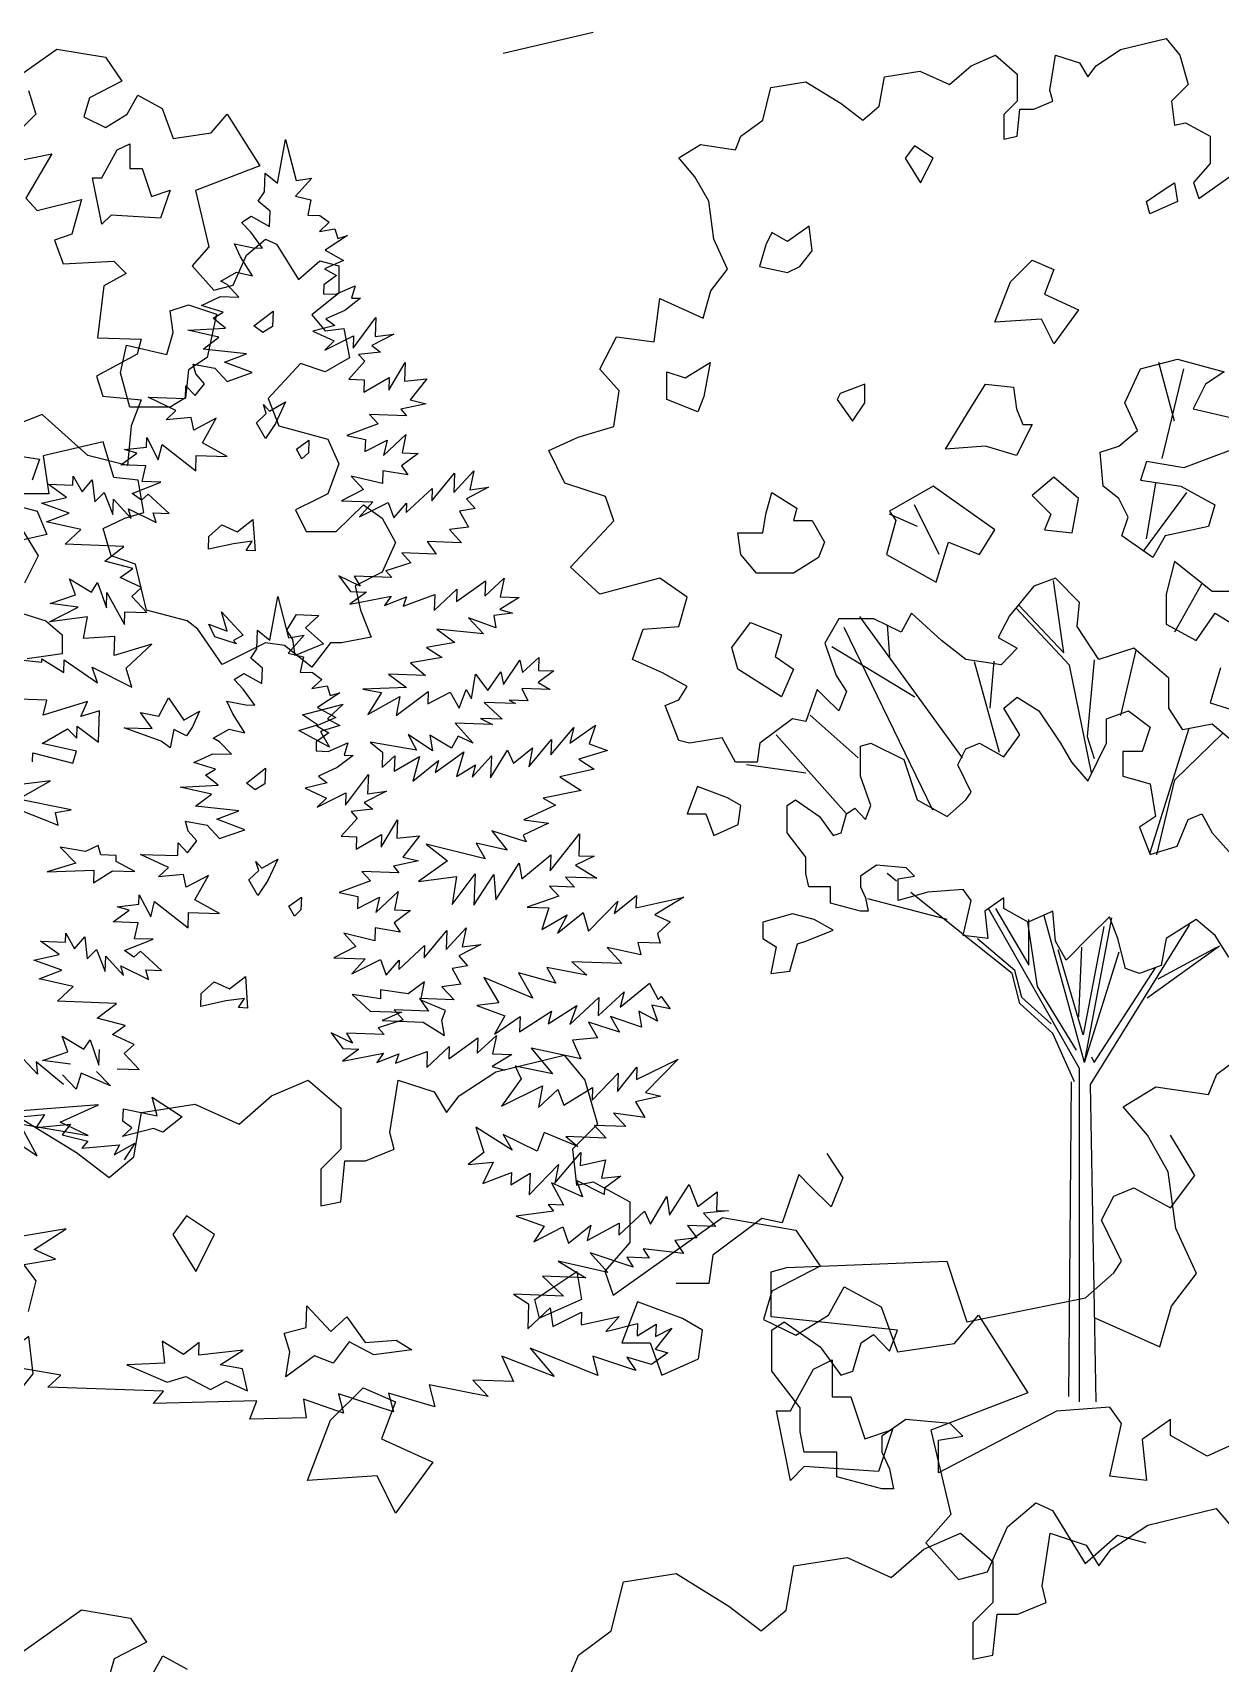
# Model space of a CAD drawing. Header units: inches. Extents: x 11.9 to 85.3, y 21.1 to 37.4.
# Drawn here: x 41.967 to 42.421, y 23.279 to 23.903 of the extents above; entities that cross this region are included whole.
import ezdxf

# ---------------------------------------------------------------- set-up
doc = ezdxf.new("R2010")
doc.units = ezdxf.units.IN
doc.header["$MEASUREMENT"] = 0
doc.layers.add('CAY', color=94, linetype='Continuous')
doc.layers.add('CAY-3', color=61, linetype='Continuous')

# ---------------------------------------------------------------- blocks, each defined once
blk = doc.blocks.new('A$C76451831')
at = {"layer": 'CAY'}
for p, q in [((2471.8, 2031.9), (2478.5, 2069.3)), ((2478.5, 2069.3), (2487.7, 2034.1)), ((2460.6, 2024.6), (2461.2, 2040.4)), ((2461.2, 2040.4), (2471.8, 2031.9)), ((2500.9, 2036.3), (2487.3, 2020.9)), ((2487.7, 2034.1), (2500.9, 2036.3)), ((2455.4, 2016.6), (2460.6, 2024.6)), ((2465.5, 2008.1), (2455.4, 2016.6)), ((2487.3, 2020.9), (2500.3, 2017.8)), ((2500.3, 2017.8), (2497.6, 2004.7)), ((2441.2, 1998.5), (2449.5, 2003.7)), ((2449.5, 2003.7), (2465, 1995)), ((2465, 1995), (2465.5, 2008.1)), ((2497.6, 2004.7), (2508, 2004.3)), ((2508, 2004.3), (2515.9, 1998.6)), ((2449, 1990.1), (2441.2, 1998.5)), ((2459, 1976.6), (2449, 1990.1)), ((2515.9, 1998.6), (2507.5, 1990.8)), ((2507.5, 1990.8), (2520.7, 1993)), ((2520.7, 1993), (2523.1, 1984.8)), ((2435.1, 1980.1), (2451.3, 1976.8)), ((2440.1, 1969.1), (2435.1, 1980.1)), ((2451.3, 1976.8), (2459, 1976.6)), ((2531.4, 1987.2), (2512.4, 1974.7)), ((2512.4, 1974.7), (2527.9, 1966)), ((2523.1, 1984.8), (2531.4, 1987.2)), ((2450.4, 1952.9), (2440.1, 1969.1)), ((2527.9, 1966), (2511.8, 1958.9)), ((2423.5, 1948.4), (2437, 1956)), ((2428.9, 1945.4), (2423.5, 1948.4)), ((2437, 1956), (2450.4, 1952.9)), ((2522, 1953.1), (2511.3, 1945.3)), ((2511.8, 1958.9), (2522, 1953.1)), ((2407, 1927.6), (2423.1, 1935.2)), ((2423.1, 1935.2), (2438.9, 1934.7)), ((2438.9, 1934.7), (2428.9, 1945.4)), ((2511.3, 1945.3), (2511.1, 1937.6)), ((2511.1, 1937.6), (2521.5, 1937.2)), ((2521.5, 1937.2), (2538.1, 1944.4)), ((2542.7, 1933.8), (2529.2, 1923.4)), ((2538.1, 1944.4), (2535, 1934)), ((2535, 1934), (2542.7, 1933.8)), ((2425.3, 1922), (2407, 1927.6)), ((2417, 1916.8), (2425.3, 1922)), ((2529.2, 1923.4), (2513.1, 1916.2)), ((2395.4, 1906.7), (2427.6, 1908.3)), ((2421.9, 1900.8), (2395.4, 1906.7)), ((2427.6, 1908.3), (2417, 1916.8)), ((2520.6, 1910.5), (2501.8, 1905.7)), ((2501.8, 1905.7), (2520.1, 1897.4)), ((2513.1, 1916.2), (2520.6, 1910.5)), ((2536.2, 1891.4), (2555.7, 1917.4)), ((2555.7, 1917.4), (2555.1, 1901.1)), ((2408.4, 1890.4), (2421.9, 1900.8)), ((2512.1, 1889.5), (2536.6, 1901.8)), ((2520.1, 1897.4), (2512.1, 1889.5)), ((2536.6, 1901.8), (2536.2, 1891.4)), ((2571.1, 1903.3), (2552.1, 1893.5)), ((2552.1, 1893.5), (2559.6, 1887.8)), ((2555.1, 1901.1), (2571.1, 1903.3)), ((2402.2, 1869.3), (2399.8, 1877.6)), ((2399.8, 1877.6), (2418.2, 1874.2)), ((2445.4, 1886.4), (2408.4, 1890.4)), ((2426.6, 1879.3), (2445.4, 1886.4)), ((2450.3, 1870.4), (2426.6, 1879.3)), ((2546.2, 1880.1), (2532.6, 1864.8)), ((2559.6, 1887.8), (2541, 1885.8)), ((2541, 1885.8), (2546.2, 1880.1)), ((2566.7, 1855.4), (2580.6, 1878.9)), ((2580.6, 1878.9), (2580.1, 1863.1)), ((2409.6, 1860.9), (2402.2, 1869.3)), ((2418.2, 1874.2), (2428.7, 1862.9)), ((2428.7, 1862.9), (2450.3, 1870.4)), ((2532.6, 1864.8), (2545.7, 1864.3)), ((2545.3, 1853.9), (2567, 1866.3)), ((2545.7, 1864.3), (2545.3, 1853.9)), ((2567, 1866.3), (2566.7, 1855.4)), ((2580.1, 1863.1), (2599.2, 1865.2)), ((2599.2, 1865.2), (2585, 1847.1)), ((2361.6, 1849.4), (2393.3, 1848.3)), ((2385.3, 1838.2), (2361.6, 1849.4)), ((2393.3, 1848.3), (2393.7, 1859.2)), ((2393.7, 1859.2), (2401.6, 1850.7)), ((2401.6, 1850.7), (2409.6, 1860.9)), ((2376.8, 1830.3), (2385.3, 1838.2)), ((2598.4, 1843.9), (2577, 1839.2)), ((2577, 1839.2), (2581.8, 1833.6)), ((2585, 1847.1), (2598.4, 1843.9)), ((2398.2, 1832.3), (2376.8, 1830.3)), ((2400.5, 1821.3), (2398.2, 1832.3)), ((2419.5, 1831.5), (2400.5, 1821.3)), ((2407.9, 1810.6), (2419.5, 1831.5)), ((2557.5, 1826.7), (2530.9, 1816.8)), ((2581.8, 1833.6), (2550.1, 1834.7)), ((2550.1, 1834.7), (2557.5, 1826.7)), ((2360.1, 1806.9), (2360.4, 1815)), ((2360.4, 1815), (2370.2, 1796.1)), ((2370.2, 1796.1), (2373.4, 1809.1)), ((2373.4, 1809.1), (2402, 1786.8)), ((2428.8, 1799), (2407.9, 1810.6)), ((2530.9, 1816.8), (2546.6, 1813.5)), ((2546.6, 1813.5), (2546.3, 1803.1)), ((2546.3, 1803.1), (2565.2, 1812.8)), ((2562, 1799.8), (2581.2, 1817.7)), ((2565.2, 1812.8), (2562, 1799.8)), ((2581.2, 1817.7), (2577.9, 1802)), ((2338.3, 1791.8), (2351.8, 1801.7)), ((2341.5, 1804.8), (2360.1, 1806.9)), ((2351.8, 1801.7), (2341.5, 1804.8)), ((2402, 1786.8), (2402.5, 1799.9)), ((2402.5, 1799.9), (2428.8, 1799)), ((2591.5, 1801.5), (2577.6, 1791.1)), ((2577.9, 1802), (2591.5, 1801.5)), ((2297.4, 1774.6), (2297.7, 1782.3)), ((2297.7, 1782.3), (2305.3, 1768.9)), ((2359.6, 1791), (2338.3, 1791.8)), ((2356.4, 1777.5), (2359.6, 1791)), ((2561.2, 1775.8), (2534.7, 1782.2)), ((2534.7, 1782.2), (2545.1, 1770.9)), ((2561.5, 1786.7), (2561.2, 1775.8)), ((2582.7, 1783.2), (2561.5, 1786.7)), ((2577.6, 1791.1), (2582.7, 1783.2)), ((2603.3, 1761.2), (2622.6, 1784.5)), ((2622.1, 1768.2), (2639, 1786.7)), ((2622.6, 1784.5), (2622.1, 1768.2)), ((2639, 1786.7), (2635.8, 1770.5)), ((2292, 1763.9), (2276.1, 1775.3)), ((2276.1, 1775.3), (2297.4, 1774.6)), ((2305.3, 1768.9), (2313.9, 1779)), ((2313.9, 1779), (2315.9, 1760.3)), ((2315.9, 1760.3), (2323.9, 1768.2)), ((2323.9, 1768.2), (2331.4, 1749.4)), ((2347.9, 1767.4), (2372.2, 1777)), ((2355.9, 1761.7), (2347.9, 1767.4)), ((2361.5, 1766.9), (2355.9, 1761.7)), ((2372.2, 1777), (2356.4, 1777.5)), ((2379.5, 1750.4), (2361.5, 1766.9)), ((2545.1, 1770.9), (2526.2, 1761.2)), ((2581.6, 1751.1), (2603.6, 1771.6)), ((2603.6, 1771.6), (2603.3, 1761.2)), ((2651.7, 1772.6), (2632.8, 1762.9)), ((2635.8, 1770.5), (2651.7, 1772.6)), ((2270.6, 1759.2), (2292, 1763.9)), ((2294.3, 1750.7), (2270.6, 1759.2)), ((2331.4, 1749.4), (2331.9, 1762.5)), ((2331.9, 1762.5), (2347.1, 1746.1)), ((2347.1, 1746.1), (2344.7, 1754.4)), ((2344.7, 1754.4), (2368.3, 1742.7)), ((2526.2, 1761.2), (2552.9, 1760.2)), ((2552.9, 1760.2), (2541.6, 1747.5)), ((2541.6, 1747.5), (2566, 1759.8)), ((2566, 1759.8), (2571, 1746.5)), ((2571, 1746.5), (2581.9, 1759.2)), ((2581.9, 1759.2), (2581.6, 1751.1)), ((2640.2, 1754.5), (2627, 1752.2)), ((2627, 1752.2), (2634.6, 1738.8)), ((2632.8, 1762.9), (2640.2, 1754.5)), ((2275, 1743.2), (2294.3, 1750.7)), ((2304.2, 1736.7), (2275, 1743.2)), ((2365.9, 1750.9), (2379.5, 1750.4)), ((2368.3, 1742.7), (2365.9, 1750.9)), ((2634.6, 1738.8), (2618.3, 1736.6)), ((2290.6, 1724.1), (2304.2, 1736.7)), ((2340.9, 1722.3), (2290.6, 1724.1)), ((2628.7, 1725.4), (2599.3, 1726.4)), ((2599.3, 1726.4), (2607.1, 1715.7)), ((2618.3, 1736.6), (2628.7, 1725.4)), ((2324.6, 1709.7), (2340.9, 1722.3)), ((2577.7, 1716.8), (2585.5, 1708.3)), ((2607.1, 1715.7), (2577.7, 1716.8)), ((2348.4, 1703.5), (2324.6, 1709.7)), ((2337.7, 1695.7), (2348.4, 1703.5)), ((2524, 1697.3), (2533.9, 1683.8)), ((2542.3, 1688.5), (2524, 1697.3)), ((2569.2, 1695.7), (2537.1, 1696.9)), ((2537.1, 1696.9), (2542.3, 1688.5)), ((2585.5, 1708.3), (2564, 1701.4)), ((2564, 1701.4), (2569.2, 1695.7)), ((2273.6, 1662), (2252.8, 1684.1)), ((2294.6, 1694.5), (2313.2, 1683.4)), ((2299.6, 1681.1), (2294.6, 1694.5)), ((2313.2, 1683.4), (2318.5, 1691.4)), ((2318.5, 1691.4), (2325.9, 1669.8)), ((2325.9, 1669.8), (2326.4, 1682.9)), ((2356, 1687.3), (2337.7, 1695.7)), ((2347.5, 1679.5), (2356, 1687.3)), ((2547.5, 1683.4), (2533.6, 1673)), ((2533.9, 1683.8), (2547.5, 1683.4)), ((2605.4, 1667.7), (2624.6, 1685.6)), ((2624.3, 1675.2), (2648.9, 1693)), ((2624.6, 1685.6), (2624.3, 1675.2)), ((2648.4, 1679.8), (2664.8, 1695.1)), ((2648.9, 1693), (2648.4, 1679.8)), ((2664.8, 1695.1), (2661.6, 1679.4)), ((3278.8, 1661.9), (3306.5, 1682.6)), ((2272.6, 1672.4), (2273.6, 1662)), ((2295.9, 1653.3), (2272.6, 1672.4)), ((2278, 1673.7), (2299.6, 1681.1)), ((2301.9, 1670.6), (2278, 1673.7)), ((2360.2, 1665.9), (2347.5, 1679.5)), ((2533.6, 1673), (2568.7, 1679.9)), ((2568.7, 1679.9), (2563, 1671.9)), ((2563, 1671.9), (2581.8, 1679.4)), ((2578.8, 1671.4), (2605.9, 1681.3)), ((2581.8, 1679.4), (2578.8, 1671.4)), ((2605.9, 1681.3), (2605.4, 1667.7)), ((2677.9, 1678.8), (2661.2, 1668.5)), ((2661.2, 1668.5), (2672, 1665.4)), ((2661.6, 1679.4), (2677.9, 1678.8)), ((2664.3, 1664.1), (2722.6, 1678.3)), ((2722.6, 1678.3), (2740.3, 1657)), ((2306.7, 1649.3), (2295.1, 1661.4)), ((2310.8, 1662.9), (2306.7, 1649.3)), ((2336, 1652.2), (2310.8, 1662.9)), ((2323.9, 1664.2), (2336, 1652.2)), ((2341.7, 1666.5), (2360.2, 1665.9)), ((2473.2, 1643.5), (2504.5, 1657)), ((2504.5, 1657), (2532.2, 1632.9)), ((2574, 1612.2), (2581.1, 1657)), ((2581.1, 1657), (2611.8, 1647)), ((2633, 1643.5), (2664.3, 1664.1)), ((2740.3, 1657), (2750.9, 1619.3)), ((3271.7, 1644.8), (3278.8, 1661.9)), ((2445.5, 1619.3), (2473.2, 1643.5)), ((2611.8, 1647), (2622.4, 1629.3)), ((2622.4, 1629.3), (2633, 1643.5)), ((3199.2, 1634.2), (3226.9, 1651.3)), ((3226.9, 1651.3), (3271.7, 1644.8)), ((2250.4, 1624.7), (2279.7, 1627.6)), ((2279.7, 1627.6), (2272.6, 1616.4)), ((2355.9, 1591.6), (2362.4, 1629.3)), ((2362.4, 1629.3), (2407.8, 1636.4)), ((2407.8, 1636.4), (2445.5, 1619.3)), ((2532.2, 1632.9), (2532.2, 1598.1)), ((3219.8, 1610), (3199.2, 1634.2)), ((2262.1, 1622.8), (2306.9, 1595.1)), ((2272.6, 1616.4), (2301.9, 1619.3)), ((2301.9, 1619.3), (2294.6, 1610.4)), ((2750.9, 1619.3), (2729.7, 1598.1)), ((2294.6, 1610.4), (2316.5, 1604.8)), ((2316.5, 1604.8), (2311.6, 1598.8)), ((2311.6, 1598.8), (2343.6, 1601.9)), ((2339, 1593.3), (2356.7, 1603.2)), ((2343.6, 1601.9), (2339, 1593.3)), ((2356.7, 1603.2), (2347.6, 1589.1)), ((2577.6, 1598.1), (2574, 1612.2)), ((3237.5, 1578.7), (3219.8, 1610)), ((2306.9, 1595.1), (2334.7, 1573.9)), ((2334.7, 1573.9), (2355.9, 1591.6)), ((2532.2, 1598.1), (2515.1, 1580.9)), ((2532.2, 1553.2), (2535.7, 1588)), ((2535.7, 1588), (2553.4, 1588)), ((2553.4, 1588), (2577.6, 1598.1)), ((2729.7, 1598.1), (2733.2, 1567.4)), ((2515.1, 1580.9), (2515.1, 1549.7)), ((3244, 1530.4), (3237.5, 1578.7)), ((2733.2, 1567.4), (2747.4, 1570.3)), ((2747.4, 1570.3), (2778.6, 1553.2)), ((2515.1, 1549.7), (2532.2, 1553.2)), ((2778.6, 1553.2), (2778.6, 1518.4)), ((2764.5, 1473.6), (2857.6, 1539.7)), ((2857.6, 1539.7), (2920.1, 1529)), ((3261.7, 1492), (3244, 1530.4)), ((2778.6, 1518.4), (2757.4, 1494.2)), ((2920.1, 1529), (2940.8, 1498.4)), ((2757.4, 1494.2), (2764.5, 1473.6)), ((2940.8, 1498.4), (2899.5, 1477.1)), ((3240.4, 1464.3), (3261.7, 1492)), ((2899.5, 1477.1), (2892.4, 1452.9)), ((2947.9, 1456.5), (2961.4, 1480.7)), ((2961.4, 1480.7), (2992.7, 1463.6)), ((2992.7, 1463.6), (3006.8, 1425.2)), ((3230.4, 1429.5), (3240.4, 1464.3)), ((2892.4, 1452.9), (2920.1, 1439.4)), ((2920.1, 1439.4), (2947.9, 1456.5)), ((3055.2, 1432.3), (3075.8, 1456.5)), ((3075.8, 1456.5), (3117.7, 1390.4)), ((3175, 1454.3), (3230.4, 1429.5)), ((3006.8, 1425.2), (3055.2, 1432.3)), ((3117.7, 1390.4), (3035.1, 1358.6)), ((3035.1, 1358.6), (3052.2, 1286.6)), ((1732.8, 1302.8), (1656.2, 1285.1)), ((3052.2, 1286.6), (3031, 1262.4)), ((2228.3, 971.5), (2215.1, 1021.6)), ((2217.8, 939.8), (2236.3, 1016.3)), ((2204.6, 871.1), (2212.5, 918.7)), ((2201.9, 860.6), (2238.9, 910.7)), ((2009.3, 881.7), (1985.5, 892.2)), ((2027.8, 857.9), (2006.6, 900.2)), ((2134, 774), (2125.3, 835.7)), ((2228.6, 791.9), (2251.7, 832.8)), ((2138.7, 763.4), (2093.5, 812.2)), ((2095.8, 814.5), (2134, 774)), ((2022.3, 639.8), (1946.8, 795.6)), ((2047.7, 684.5), (1960.2, 805.1)), ((1985.8, 770.9), (1983.8, 797.9)), ((2007, 736.3), (1936.2, 779.1)), ((2079.1, 689), (2057.9, 766.3)), ((2071.1, 726.8), (2074.5, 766.9)), ((2159.9, 768.1), (2154, 702.8)), ((2182.7, 720.5), (2195.7, 776.4)), ((2157.5, 671.8), (2138.7, 763.4)), ((1958.8, 684.4), (1917.8, 720.8)), ((2207.6, 603.7), (2240.9, 709.9)), ((1948.8, 636.8), (1888.7, 704)), ((2154, 702.8), (2159.9, 684)), ((2228.7, 665.9), (2269.2, 705.2)), ((1914.2, 671.4), (1863.5, 678.5)), ((2213.4, 601.8), (2228.7, 665.9)), ((1991.5, 579.5), (1983.4, 586)), ((2034.5, 546.7), (1966.9, 564.4)), ((2041.2, 539.6), (2003.7, 569.7)), ((2075.8, 556.2), (2104.1, 507.8)), ((2147.3, 419.7), (2069.9, 556)), ((2102.9, 544.4), (2111.2, 489.7)), ((2104.1, 507.8), (2104.1, 546.7)), ((2151.6, 424.8), (2117.3, 549.9)), ((2151.6, 424.8), (2175, 548.1)), ((2156.8, 405.9), (2241.3, 542.4)), ((2089.9, 500.7), (2041.2, 539.6)), ((2092.3, 503.1), (2060.4, 530.2)), ((2168.2, 540.8), (2150.5, 448.4)), ((2150.5, 448.4), (2129.2, 520.8)), ((2146.9, 463.7), (2149.3, 523.1)), ((2151.6, 424.8), (2181.2, 519.2)), ((2205.1, 479.9), (2266.8, 524.3)), ((2214.5, 496), (2264.5, 523.1)), ((2096.6, 475.1), (2089.9, 500.7)), ((2098.2, 480.3), (2092.3, 503.1)), ((2159.9, 424.8), (2212.2, 505.4)), ((2111.2, 489.7), (2144.6, 435.4)), ((2124.5, 449.6), (2096.6, 475.1)), ((2123.3, 457.8), (2098.2, 480.3)), ((2143, 408.3), (2124.5, 449.6)), ((2147.3, 135.4), (2147.3, 419.7)), ((2157.5, 429.5), (2159.9, 424.8)), ((2138.3, 140.1), (2140.6, 408.3)), ((2161.5, 135.4), (2156.8, 405.9))]:
    blk.add_line(p, q, dxfattribs=at)
for points in [[(2451.7, 1910.2), (2468, 1922.8), (2467.5, 1909.6), (2459.2, 1904.5)], [(2453.8, 1827.6), (2462.2, 1835.5), (2459.8, 1843.3), (2465, 1837.6), (2478.4, 1845.3), (2470.1, 1827), (2461.5, 1814.2)], [(2452.7, 1718.4), (2445, 1718.7), (2450.2, 1726.6), (2434.3, 1724.5), (2412.8, 1719.8), (2413.2, 1730.7), (2424.4, 1740.7), (2437.4, 1734.8), (2450.9, 1745.2)], [(2424.5, 1525.4), (2400.8, 1541.2), (2388.9, 1525.4), (2408.7, 1493.7)], [(2721.4, 1485.8), (2733.3, 1493.7), (2737.3, 1469.9), (2701.6, 1454.1), (2697.7, 1469.9)], [(2270.1, 1406.6), (2266.2, 1438.3), (2238.4, 1418.5), (2218.7, 1430.3), (2210.7, 1414.5), (2202.8, 1386.8), (2238.4, 1378.9), (2254.3, 1386.8)], [(2935.2, 1410.5), (2951, 1418.5), (2951, 1386.8), (2966.9, 1386.8), (2978.8, 1351.1), (3002.5, 1359.1), (2990.6, 1323.4), (2927.3, 1327.4), (2915.4, 1315.5), (2903.5, 1374.9), (2915.4, 1374.9)], [(2523.5, 1367), (2551.2, 1394.7), (2578.9, 1382.8), (2567, 1351.1), (2610.6, 1331.3), (2578.9, 1287.8), (2563.1, 1319.5), (2503.7, 1315.5)], [(2022.5, 1195.9), (2006.6, 1206.4), (1998.7, 1195.9), (2011.9, 1174.8)], [(2220.4, 1169.5), (2228.3, 1174.8), (2231, 1158.9), (2207.2, 1148.4), (2204.6, 1158.9)], [(1919.5, 1116.7), (1916.9, 1137.8), (1898.4, 1124.6), (1885.2, 1132.5), (1880, 1122), (1874.7, 1103.5), (1898.4, 1098.2), (1909, 1103.5)], [(2088.5, 1090.3), (2106.9, 1108.8), (2125.4, 1100.8), (2117.5, 1079.7), (2146.5, 1066.5), (2125.4, 1037.5), (2114.9, 1058.6), (2075.3, 1055.9)], [(1443.6, 1052.7), (1459.9, 1065.3), (1459.5, 1052.2), (1451.1, 1047)], [(1795.5, 989.9), (1795.5, 1013.7), (1811.3, 1008.4), (1832.5, 1021.6), (1827.2, 992.6), (1821.9, 979.4)], [(2209.9, 855.3), (2183.5, 873.8), (2188.8, 889.6), (2180.8, 905.5), (2167.6, 916), (2165, 945.1), (2180.8, 950.3), (2196.7, 963.5), (2186.1, 987.3), (2199.3, 1016.3), (2231, 1024.3), (2270.6, 1013.7), (2254.7, 1003.1), (2244.2, 982), (2278.5, 974.1), (2278.5, 947.7), (2257.4, 939.8), (2236.3, 931.9), (2204.6, 937.1), (2199.3, 921.3), (2233.6, 916), (2262.7, 900.2), (2257.4, 881.7), (2220.4, 873.8)], [(1943.3, 995.2), (1940.7, 989.9), (1953.9, 971.5), (1964.4, 987.3), (1964.4, 1003.1)], [(2054.1, 982), (2067.3, 1003.1), (2091.1, 1000.5), (2093.7, 982), (2099, 968.8), (2106.9, 968.8), (2093.7, 942.4), (2067.3, 950.3), (2033, 947.7)], [(1445.7, 970.1), (1454.1, 978), (1451.7, 985.8), (1456.9, 980.2), (1470.4, 987.9), (1462, 969.6), (1453.4, 956.7)], [(2141.2, 876.4), (2146.5, 905.5), (2125.4, 923.9), (2106.9, 908.1), (2122.8, 892.2), (2117.5, 879)], [(1903.7, 887), (1919.5, 887), (1930.1, 868.5), (1924.8, 855.3), (1903.7, 842.1), (1872, 842.1), (1858.8, 857.9), (1856.2, 876.4), (1877.3, 876.4), (1880, 892.2), (1885.2, 910.7), (1906.4, 897.5)], [(2062.1, 857.9), (2075.3, 879), (2022.5, 916), (1985.5, 894.9), (1990.8, 887), (1982.9, 857.9), (2025.1, 834.2), (2035.7, 868.5)], [(1444.6, 860.9), (1436.9, 861.2), (1442.2, 869.2), (1426.3, 867), (1404.8, 862.3), (1405.2, 873.2), (1416.4, 883.2), (1429.3, 877.3), (1442.8, 887.7)], [(1428.7, 781.7), (1410.3, 787.8), (1405.3, 798.4), (1420.9, 792.4), (1416.1, 808.9), (1434.4, 789.2), (1426.1, 784.5)], [(1476.9, 785.4), (1471.7, 793.3), (1479.9, 806.6), (1498.9, 806), (1487.6, 795.5), (1503, 781.8), (1478.7, 771.8)], [(1856.2, 760.2), (1850.9, 778.7), (1866.8, 799.8), (1893.2, 789.3), (1887.9, 770.8), (1903.7, 760.2), (1893.2, 736.5)], [(1364.6, 698.7), (1332.9, 710.2), (1356.9, 709.4), (1346.9, 723.3), (1362.7, 720.1), (1370.9, 735.6), (1383.8, 716.6), (1397.3, 724.3), (1391.3, 710.9), (1386.1, 703.4), (1375.4, 708.7), (1372.1, 693)], [(1485.1, 721.2), (1519.8, 730.4), (1506.2, 717.8), (1516.9, 712), (1500.4, 707.1), (1508.1, 693.7), (1481.9, 707.7), (1497.9, 712.6)], [(1313.2, 601.7), (1310.8, 609.9), (1300.2, 604.8), (1278.6, 608.3), (1291.7, 594.7), (1267.4, 587.4), (1307.3, 588.7), (1306.9, 577.9), (1323.2, 588.2), (1342.2, 587.5), (1326.2, 596.2), (1326.3, 601.2)], [(1603.8, 461), (1606.8, 469), (1585.8, 477.9), (1589, 493.7), (1575.1, 483.3), (1551.6, 486.8), (1551.4, 479.1), (1527.5, 482.7), (1542.8, 468.5), (1569.5, 467.6), (1553, 460.5), (1587.8, 459.2), (1606, 447.7)], [(1332, 374.8), (1332.4, 385.2), (1361.2, 379.2), (1356.8, 395.2), (1382.5, 378.5), (1366.1, 365.4), (1358.1, 368.4), (1331.6, 361.7), (1339.5, 369.1)], [(1474.2, 178.1), (1469.4, 194.1), (1488.1, 198.9), (1488.8, 217.4), (1509.3, 195.4), (1522.9, 208.1), (1538.4, 186.2), (1564.8, 188), (1578.1, 179.9), (1545.8, 175.6), (1524.8, 186.7), (1511.1, 168.6), (1495.4, 174.6), (1470.8, 156.9)], [(1809, 206.5), (1770.6, 220.7), (1757.1, 185.9), (1781.3, 185.9), (1791.3, 158.2), (1822.5, 172.3), (1826.1, 196.5)], [(1438.2, 144.9), (1433.9, 163.6), (1414.9, 167), (1434.4, 179.5), (1396.7, 175.3), (1397, 186.2), (1383.5, 175.8), (1365.4, 187.3), (1367.4, 168.6), (1335.2, 167), (1369.6, 152.2), (1385.6, 157.1), (1406.5, 146), (1419.9, 153.2)]]:
    blk.add_lwpolyline(points, close=True, dxfattribs=at)
for points in [[(2492.6, 1796.8), (2487.9, 1805.1), (2498.6, 1812.9), (2498.2, 1802), (2492.6, 1796.8)], [(1251.4, 1253.4), (1257.7, 1233.4), (1232.4, 1208)], [(1240.8, 1193.3), (1271.4, 1199.6), (1249.3, 1161.6), (1258.8, 1151.1), (1296.7, 1160.6), (1288.3, 1131.1), (1273.5, 1125.8), (1280.9, 1105.7), (1324.2, 1107.9), (1334.7, 1097.3), (1315.7, 1086.8), (1310.4, 1042.5), (1347.4, 1041.4), (1344.2, 1028.7), (1309.4, 1009.8), (1314.7, 992.9), (1347.4, 989.7), (1338.9, 967.6), (1335.8, 933.8), (1302, 942.3), (1263, 977.1), (1238.7, 967.6)], [(1233.4, 943.3), (1260.9, 939.1), (1254.5, 921.2)], [(1231.3, 902.2), (1258.8, 894.8), (1267.2, 874.8), (1247.2, 870.5)], [(2371.4, 1149.9), (2380.4, 1166.1), (2401.2, 1154.7)], [(2304.6, 826.3), (2260.5, 826.3), (2228.3, 851.9), (2221.2, 824), (2221.2, 798.4), (2246.8, 784.6), (2262.9, 807.8), (2281.4, 796.4)], [(2267.6, 761.4), (2258.6, 731.5), (2302.2, 717.8)], [(2277, 699.3), (2260.5, 713.1), (2235.4, 708.3), (2223.6, 726.8), (2223.6, 752.4), (2193.7, 777.9), (2163.8, 768.5), (2145.4, 796.4), (2147.3, 816.9), (2126.9, 837.7), (2108.4, 831), (2087.6, 805.5), (2078.1, 787), (2094.3, 777.9), (2080.5, 763.8), (2050.6, 768.5), (2029.8, 784.6), (2004.2, 807.8), (1995.2, 791.7), (1972, 803.1), (1942.1, 803.1), (1930.3, 782.3), (1939.8, 754.7), (1948.8, 741), (1942.1, 724.5), (1930.3, 736.3), (1923.7, 742.9), (1914.2, 715.4), (1902.8, 717.8), (1874.9, 696.9), (1872.6, 680.8), (1854.1, 680.8), (1842.7, 701.7), (1814.8, 696.9), (1805.7, 699.3), (1794.3, 729.2), (1805.7, 733.9), (1812.8, 745.3), (1792, 757.1), (1766.4, 768.5), (1775.5, 794.1), (1805.7, 796.4), (1812.8, 821.6), (1789.6, 837.7), (1738.5, 824), (1713.4, 847.2), (1750.3, 886.5), (1743.2, 907.3), (1708.6, 918.7), (1694.9, 946.6), (1720, 958), (1750.3, 967.1), (1755, 997.4), (1738.5, 1015.9), (1752.7, 1043.4), (1784.9, 1039.1), (1789.6, 1076), (1826.6, 1059.5), (1833.2, 1082.7), (1847.4, 1101.2), (1835.6, 1126.7), (1831.3, 1159), (1819.5, 1179.8), (1805.7, 1196), (1824.2, 1207.4), (1854.1, 1203), (1858.8, 1214.4), (1877.3, 1228.2), (1884.3, 1256.1), (1914.2, 1260.8), (1944.1, 1242.4), (1962.6, 1228.2), (1976.7, 1240), (1981, 1265.2), (2011.3, 1269.9), (2036.5, 1258.5), (2054.9, 1274.6), (2075.8, 1283.7), (2094.3, 1267.5), (2094.3, 1244.3), (2082.9, 1232.9), (2082.9, 1212.1), (2094.3, 1214.4), (2096.6, 1237.6), (2108.4, 1237.6), (2124.5, 1244.3), (2122.2, 1253.8), (2126.9, 1283.7), (2147.3, 1277), (2154.4, 1265.2), (2161.5, 1274.6), (2182.3, 1288.4), (2221.2, 1297.8), (2233, 1283.7), (2240.1, 1258.5), (2225.9, 1244.3), (2228.3, 1223.9), (2237.7, 1225.8), (2258.6, 1214.4), (2258.6, 1191.2), (2244.4, 1175.1), (2249.1, 1161.4), (2311.2, 1205.4), (2352.9, 1198.3), (2366.7, 1177.9), (2339.1, 1163.7), (2334.4, 1147.6)], [(1251.6, 212.6), (1257.9, 238.7), (1247.6, 252.6), (1274.4, 257.1), (1256.2, 265.5), (1283.5, 283.1), (1219.2, 272.2)], [(1225.3, 367.6), (1258.9, 345.2), (1244, 372.4), (1302.2, 362.7), (1278.5, 373.9), (1311.2, 388.7), (1241.7, 383.4)], [(1232.3, 644.8), (1276.9, 627), (1274.6, 637.9), (1287.8, 640.2), (1242.8, 649.4), (1270.1, 664.8), (1216.4, 658.5)], [(1254.8, 681.2), (1255.1, 688.9), (1289.2, 680), (1292.3, 690.3), (1263.1, 696.8), (1284.8, 709.2), (1292.7, 701.2), (1293, 711.6), (1311.1, 697.8), (1312.1, 724.6), (1296, 719.7), (1301.9, 732.6), (1263.9, 720.8), (1267.1, 733.8), (1235.4, 734.9)], [(1223, 770.3), (1262.8, 766.2), (1262.9, 768.9), (1281.5, 757.4), (1281.9, 768.2), (1310.2, 748.6), (1305.7, 761.9), (1339.5, 744.9), (1334.6, 760.9), (1356.7, 781.5), (1324.6, 771.7), (1325.2, 788), (1298.4, 786.2), (1301.7, 804.7), (1269.4, 800.4), (1293.9, 813.1), (1270, 816.2), (1291.5, 823.6), (1286.5, 837), (1305.2, 825.9), (1310.4, 833.9), (1317.9, 812.3), (1318.3, 825.4), (1333.2, 798.2), (1333.6, 809), (1352.2, 808.4), (1339.5, 822), (1347.9, 829.8), (1329.6, 838.2), (1340.3, 846), (1316.5, 852.2), (1332.8, 864.8), (1282.6, 866.6), (1296.2, 879.2), (1266.9, 885.7), (1286.2, 893.2), (1262.5, 901.7), (1284, 906.4), (1268.1, 917.8), (1289.3, 917.1), (1289.6, 924.8), (1297.3, 911.4), (1305.8, 921.5), (1307.9, 902.9), (1315.9, 910.7), (1323.4, 891.9), (1323.8, 905), (1339.1, 888.6), (1336.7, 896.9), (1360.3, 885.2), (1357.8, 893.4), (1371.4, 892.9), (1353.4, 909.4), (1347.8, 904.2), (1339.8, 909.9), (1364.2, 919.5), (1348.4, 920), (1351.5, 933.5), (1330.3, 934.3), (1343.8, 944.2), (1333.4, 947.3), (1352.1, 949.4), (1352.4, 957.5), (1362.1, 938.6), (1365.3, 951.6), (1394, 929.3), (1394.4, 942.4), (1420.7, 941.5), (1399.8, 953.1), (1411.4, 974), (1392.5, 963.8), (1390.1, 974.8), (1368.8, 972.8), (1377.2, 980.7), (1353.6, 991.9), (1385.3, 990.8), (1385.6, 1001.7), (1393.5, 993.3), (1401.6, 1003.4), (1394.2, 1011.8), (1391.7, 1020.1), (1410.2, 1016.7), (1420.7, 1005.5), (1442.2, 1012.9), (1418.5, 1021.8), (1437.3, 1028.9), (1400.3, 1032.9), (1413.8, 1043.3), (1387.3, 1049.2), (1419.5, 1050.8), (1409, 1059.4), (1417.3, 1064.5), (1398.9, 1070.1), (1415, 1077.7), (1430.9, 1077.2), (1420.8, 1088), (1415.5, 1090.9), (1428.9, 1098.6), (1442.4, 1095.4), (1432.1, 1111.6), (1427, 1122.6), (1443.2, 1119.4), (1450.9, 1119.1), (1441, 1132.6), (1433.1, 1141), (1441.4, 1146.2), (1457, 1137.5), (1457.5, 1150.6), (1447.3, 1159.1), (1452.6, 1167.1), (1453.1, 1182.9), (1463.7, 1174.4), (1470.5, 1211.8), (1479.7, 1176.6), (1492.9, 1178.8), (1479.2, 1163.4), (1492.2, 1160.3), (1489.5, 1147.2), (1499.9, 1146.8), (1507.9, 1141.1), (1499.4, 1133.3), (1512.7, 1135.5), (1515.1, 1127.3), (1523.3, 1129.7), (1504.3, 1117.2), (1519.9, 1108.5), (1503.8, 1101.4), (1514, 1095.6), (1503.3, 1087.8), (1503, 1080.1), (1513.4, 1079.7), (1530, 1086.9), (1526.9, 1076.5), (1534.6, 1076.3), (1521.1, 1065.9), (1505, 1058.7), (1512.5, 1053), (1493.8, 1048.2), (1512, 1039.9), (1504.1, 1032), (1528.5, 1044.3), (1528.1, 1033.9), (1547.6, 1060), (1547.1, 1043.7), (1563, 1045.8), (1544.1, 1036.1), (1551.6, 1030.3), (1532.9, 1028.3), (1538.2, 1022.7), (1524.5, 1007.3), (1537.6, 1006.8), (1537.3, 996.4), (1559, 1008.8), (1558.6, 997.9), (1572.6, 1021.5), (1572, 1005.6), (1591.1, 1007.7), (1576.9, 989.6), (1590.4, 986.4), (1568.9, 981.7), (1573.7, 976.1), (1542, 977.2), (1549.5, 969.2), (1522.8, 959.3), (1538.6, 956), (1538.2, 945.6), (1557.1, 955.4), (1554, 942.3), (1573.2, 960.2), (1569.9, 944.5), (1583.5, 944), (1569.5, 933.6), (1574.7, 925.7), (1553.5, 929.2), (1553.1, 918.3), (1526.6, 924.7), (1537.1, 913.4), (1518.2, 903.7), (1544.9, 902.7), (1533.5, 890), (1558, 902.3), (1563, 889), (1573.8, 901.7), (1573.5, 893.6), (1595.6, 914.1), (1595.2, 903.7), (1614.6, 927.1), (1614, 910.8), (1631, 929.2), (1627.7, 913), (1643.6, 915.2), (1624.7, 905.4), (1632.1, 897), (1618.9, 894.7), (1626.6, 881.3), (1610.2, 879.2), (1620.7, 867.9), (1591.3, 868.9), (1599.1, 858.2), (1569.6, 859.3), (1577.5, 850.8), (1556, 843.9), (1561.2, 838.3), (1529.1, 839.4), (1534.2, 831), (1515.9, 839.8), (1525.9, 826.3), (1539.5, 825.9), (1525.5, 815.5), (1560.6, 822.4), (1554.9, 814.4), (1573.8, 821.9), (1570.8, 813.9), (1597.8, 823.8), (1597.4, 810.2), (1616.6, 828.2), (1616.2, 817.7), (1640.9, 835.5), (1640.4, 822.3), (1656.8, 837.6), (1653.5, 821.9), (1669.8, 821.3), (1653.1, 811), (1663.9, 807.9), (1648, 805.8), (1649.9, 795.3), (1626.6, 803.8), (1639.3, 790.2), (1599.5, 794.3), (1615, 782.9), (1590.8, 778.7), (1604.1, 770.1), (1577.2, 765.6), (1590, 754.7), (1558.3, 755.8), (1573.8, 744.4), (1536.6, 743), (1552.3, 740.2), (1540.8, 721.6), (1568.1, 736.9), (1564.8, 720.7), (1592.2, 741.1), (1591.9, 730.6), (1610.8, 740.4), (1618.5, 727), (1624.5, 742.7), (1629.2, 734.8), (1632.6, 756), (1643, 742), (1654, 757.9), (1656.3, 747), (1670.2, 767.8), (1672.6, 757.3), (1686.6, 770), (1686.2, 759.1), (1699.3, 758.6), (1685.9, 748.7), (1696.1, 742.9), (1672.1, 743.7), (1677.2, 733.1), (1661.3, 733.7), (1666.6, 730.8), (1639.9, 731.7), (1655.3, 717.6), (1636.8, 718.2), (1647, 712.9), (1615.3, 714), (1630.6, 697.1), (1617.6, 703), (1611.9, 692.8), (1593.7, 703.8), (1595.9, 690.6), (1575.1, 704.5), (1582.3, 691.1), (1542.7, 697.9), (1553.3, 689.4), (1552.8, 676.3), (1563.6, 686.3), (1563.1, 673.2), (1584.9, 685.6), (1579.1, 664.5), (1601.1, 682.3), (1598, 672), (1622.6, 689.7), (1616.4, 668.6), (1632.6, 678.5), (1629.6, 668.1), (1646.1, 686.1), (1645.4, 667.6), (1659.8, 691.1), (1664.9, 680), (1681.2, 693.1), (1677.9, 676.9), (1697.3, 700.2), (1696.8, 687.1), (1716.2, 710.4), (1713, 696.9), (1734.9, 712.5), (1729.3, 696.4), (1745, 690.8), (1720.7, 683.5), (1733.6, 674.9), (1704.3, 668.2), (1722.5, 656.7), (1690.1, 650.1), (1700.8, 644.3), (1673.6, 631.7), (1694.8, 628.7), (1673.2, 618.6), (1675.7, 613), (1646.5, 622.2), (1659.6, 605.9), (1633, 611.8), (1640.7, 598.4), (1590.4, 611), (1608.5, 596.8), (1583.9, 579.1), (1616.2, 583.4), (1612.6, 559.5), (1632.1, 585.5), (1631.2, 558.8), (1648, 585), (1649.9, 563.6), (1669.6, 594.7), (1671.9, 581.4), (1696.6, 601.9), (1696.1, 588.3), (1721.2, 619.6), (1720.6, 601), (1733.7, 600.6), (1717.6, 593), (1735.8, 581.9), (1709.1, 582.8), (1716.9, 574.4), (1695.7, 575.2), (1703.5, 566.7), (1676.5, 557.2), (1695, 556.6), (1688.9, 538.2), (1710.7, 550.6), (1702.4, 535), (1724.3, 552.8), (1728.8, 536.8), (1753.7, 562.3), (1750.6, 551.9), (1769.7, 567.1), (1769.3, 556.7), (1810, 565.7), (1785.4, 550.7), (1798.4, 544.8), (1787.6, 534.8), (1790, 526.5), (1771, 527.2), (1773.4, 516.7), (1744.6, 522.7), (1757.2, 509.1), (1714.7, 510.6), (1727.4, 499.2), (1693.2, 505.9), (1700.9, 492.5), (1669.1, 501.3), (1681.4, 479.5), (1639.5, 497.3), (1652.3, 475.6), (1633.6, 473.5), (1657.4, 464.5), (1648.7, 449), (1670.5, 464.1), (1670, 450.9), (1697.4, 468.6), (1694.3, 457.8), (1718.8, 473.3), (1712.8, 457.1), (1737.7, 480.3), (1737.1, 464.5), (1759.1, 485), (1755.9, 472), (1780.7, 492.4), (1788.3, 478.5), (1790.7, 481.2), (1798.5, 470.5), (1782.7, 473.7), (1787.7, 460), (1771.7, 468.7), (1773.9, 455), (1747.5, 464.1), (1755.2, 450.7), (1728.8, 459.3), (1736.5, 445.9), (1715.1, 443.9), (1722.2, 427.8), (1680, 437), (1698.2, 415), (1666.3, 421.6), (1671.3, 411), (1654.7, 387.5), (1689.7, 404.9), (1686.3, 386.4), (1702.7, 401.7), (1707.7, 388.4), (1732.3, 403.4), (1731.9, 392.6), (1754, 415.8), (1753.4, 400), (1770, 420.7), (1769.7, 410.3), (1805.2, 427.6), (1777.4, 399.1), (1790.4, 396), (1769, 391.3), (1776.7, 377.8), (1750.1, 381.5), (1760.6, 370.2), (1733.8, 371.2), (1743.9, 360.4), (1709.5, 361.6), (1719.6, 353.1), (1691, 365), (1685, 349.3), (1656.1, 363.5), (1663.8, 350.1), (1632.7, 369.7), (1639.7, 348.2), (1626.2, 337.8), (1647.6, 339.7), (1638.8, 321.5), (1663.1, 331), (1662.7, 320.6), (1679, 330.5), (1678.3, 311.9), (1703.2, 337.8), (1700, 322), (1722.2, 348), (1721.8, 337.1), (1743.2, 341.8), (1740, 326.1), (1756.3, 327.8), (1742.4, 317.8), (1742.2, 312.4), (1718.6, 324.1), (1723.6, 310.3), (1697.2, 322.1), (1707.5, 303.2), (1694.3, 303.7), (1699.1, 298), (1667.2, 293.7), (1691, 285.2), (1682.3, 271.9), (1706.8, 284.6), (1711.8, 270.9), (1730.9, 286.1), (1727.7, 273), (1755, 287.9), (1754.6, 277.5), (1776.6, 298.1), (1781.7, 287), (1795.6, 310.5), (1797.8, 294.6), (1814.6, 320.8), (1822.1, 301.9), (1838.4, 314.5), (1837.8, 298.6), (1848.2, 298.3), (1826.8, 296.3), (1837.3, 285.1), (1813.3, 285.9), (1821.1, 275.2), (1802.5, 273.1), (1809.8, 262), (1775.5, 265.9), (1780.6, 258), (1761.6, 258.7), (1766.8, 250.4), (1730.1, 262.5), (1745.3, 245.7), (1703.1, 255.3), (1726.6, 241.3), (1689.5, 242.6), (1707.5, 225.7), (1664.9, 227.2), (1677.8, 219), (1677, 197.7), (1696.2, 215.6), (1698.4, 199.7), (1722.9, 212), (1722.5, 201.1), (1754.9, 208.2), (1743.6, 195.4), (1770.5, 202.2), (1770.2, 191.8), (1786.4, 201.6), (1786, 191.2), (1799.9, 198.4), (1785.6, 180.3), (1796.4, 177.2), (1782.5, 167.3), (1761.4, 173.5), (1769.1, 162.3), (1732.4, 174.5), (1736.8, 158), (1679.2, 181.3), (1699.6, 157), (1654.9, 174.5), (1665, 152.8), (1630.2, 154), (1643.3, 140), (1592.9, 149.9), (1597.7, 131.1), (1558.2, 142.9), (1562.6, 126.9), (1515.6, 142.2), (1520, 125.7), (1486, 137.8), (1488.1, 121.8), (1440.1, 120.8), (1446.1, 136.4), (1358.1, 134.1), (1366.6, 144.6), (1267.9, 148.1), (1279.1, 158.1), (1199.4, 171.8)], [(1484.5, 939.3), (1479.8, 947.6), (1490.5, 955.4), (1490.1, 944.5), (1484.5, 939.3)], [(2274.7, 514.5), (2262.9, 533), (2246.8, 546.7), (2221.2, 530.6), (2216.9, 507.4), (2198.4, 500.7), (2186.6, 505), (2179.9, 530.6), (2172.9, 549.1), (2156.8, 533), (2135.9, 512.1), (2126.9, 528.2), (2124.5, 553.8), (2103.7, 544.4), (2082.9, 556.2), (2082.9, 565.2), (2066.7, 553.8), (2069.1, 530.6), (2048.3, 533), (2054.9, 562.8), (2048.3, 572.3), (2018, 569.9), (1992.8, 562.8), (1992.8, 581.3), (2006.6, 583.7), (1999.5, 590.8), (1974.4, 593.1), (1960.6, 583.7), (1960.6, 574.6), (1964.9, 565.2), (1967.3, 553.8), (1960.6, 553.8), (1935.1, 560.5), (1935.1, 574.6), (1916.6, 574.6), (1914.2, 586), (1914.2, 599.8), (1898.1, 620.6), (1898.1, 643.8), (1905.2, 648.6), (1925.6, 634.4), (1937.4, 618.3), (1944.1, 620.6), (1948.8, 636.8), (1955.9, 641.5), (1964.9, 632), (1969.6, 643.8), (1960.6, 669), (1960.6, 694.6), (1969.6, 696.9), (1997.6, 683.2), (2009, 648.6), (2034.5, 634.4), (2050.6, 648.6), (2054.9, 655.2), (2043.5, 678.5), (2050.6, 692.2), (2062, 696.9), (2082.9, 685.5), (2096.6, 704), (2082.9, 726.8), (2094.3, 736.3), (2112.7, 724.5), (2131.2, 696.9), (2140.6, 680.8), (2154.4, 664.7), (2170.5, 696.9), (2170.5, 717.8), (2189, 724.5), (2207.5, 710.7), (2200.8, 689.9), (2184.3, 689.9), (2184.3, 669), (2207.5, 662.3), (2212.2, 634.4), (2198.4, 625.4), (2207.5, 602.2), (2230.7, 609.2), (2240.1, 632), (2251.5, 636.8), (2260.5, 620.6), (2277, 602.2)]]:
    blk.add_lwpolyline(points, dxfattribs=at)
at = {"layer": 'CAY-3'}
for p, q in [((3100.6, 1276), (3124.7, 1296.6)), ((3124.7, 1296.6), (3138.9, 1290.1)), ((3138.9, 1290.1), (3166.6, 1244.7)), ((3220.2, 1277.6), (3278.5, 1291.8)), ((3278.5, 1291.8), (3296.2, 1270.6)), ((3029.1, 1257), (3060.4, 1270.6)), ((3060.4, 1270.6), (3088.1, 1246.4)), ((3083.5, 1237.6), (3100.6, 1276)), ((3130, 1225.7), (3137, 1270.6)), ((3137, 1270.6), (3167.7, 1260.5)), ((3166.6, 1244.7), (3194.3, 1268.9)), ((3188.9, 1257), (3220.2, 1277.6)), ((3194.3, 1268.9), (3218.5, 1262.4)), ((3001.4, 1232.8), (3029.1, 1257)), ((3031, 1262.4), (3058.7, 1231.2)), ((3167.7, 1260.5), (3178.3, 1242.8)), ((3178.3, 1242.8), (3188.9, 1257)), ((2911.8, 1205.1), (2918.3, 1242.8)), ((2918.3, 1242.8), (2963.7, 1249.9)), ((2963.7, 1249.9), (3001.4, 1232.8)), ((3058.7, 1231.2), (3083.5, 1237.6)), ((3088.1, 1246.4), (3088.1, 1211.6)), ((2762.6, 1187.4), (2773.2, 1229.3)), ((2773.2, 1229.3), (2818.1, 1236.4)), ((2818.1, 1236.4), (2862.9, 1208.6)), ((3133.5, 1211.6), (3130, 1225.7)), ((3088.1, 1211.6), (3071, 1194.5)), ((3109.3, 1201.6), (3133.5, 1211.6)), ((2862.9, 1208.6), (2890.6, 1187.4)), ((2890.6, 1187.4), (2911.8, 1205.1)), ((3088.1, 1166.8), (3091.6, 1201.6)), ((3091.6, 1201.6), (3109.3, 1201.6)), ((2734.9, 1166.8), (2762.6, 1187.4)), ((3071, 1194.5), (3071, 1163.2)), ((2727.8, 1149.6), (2734.9, 1166.8)), ((3071, 1163.2), (3088.1, 1166.8)), ((2245.7, 328.6), (2225, 362.9)), ((1932.1, 347.2), (1945.6, 326.5)), ((1908, 329.4), (1893.8, 288.2)), ((1917.9, 319.4), (1908, 329.4)), ((1945.6, 326.5), (1935.6, 301.8)), ((2225, 300.9), (2245.7, 328.6)), ((1935.6, 301.8), (1917.9, 319.4)), ((2166.1, 290.3), (2176.7, 310.9)), ((2176.7, 310.9), (2193.8, 318)), ((2193.8, 318), (2225, 300.9)), ((1876.7, 291.7), (1834.8, 260.5)), ((1893.8, 288.2), (1876.7, 291.7)), ((2183.2, 255.5), (2166.1, 290.3)), ((1834.8, 260.5), (1831.3, 236.3)), ((1898, 249.9), (2034.2, 255.5)), ((2034.2, 255.5), (2051.3, 203.6)), ((2176.7, 245.5), (2183.2, 255.5)), ((1884.4, 246.4), (1898, 249.9)), ((1884.4, 208.1), (1884.4, 246.4)), ((2152.5, 224.2), (2176.7, 245.5)), ((1831.3, 236.3), (1803.5, 236.3)), ((2051.3, 203.6), (2152.5, 224.2)), ((1992.3, 196.5), (1884.4, 208.1)), ((1885, 196.5), (1895.6, 203.6)), ((1885, 161.7), (1885, 196.5)), ((1895.6, 203.6), (1926.3, 182.3)), ((1985.3, 178.8), (1992.3, 196.5)), ((1926.3, 182.3), (1944, 158.2)), ((1954, 161.7), (1961.1, 185.9)), ((1961.1, 185.9), (1971.7, 193)), ((1971.7, 193), (1985.3, 178.8)), ((1909.2, 130.4), (1885, 161.7)), ((1944, 158.2), (1954, 161.7)), ((1909.2, 109.8), (1909.2, 130.4)), ((2127.7, 127.5), (2027.1, 75)), ((2173.1, 131), (2127.7, 127.5)), ((2183.2, 116.9), (2173.1, 131)), ((1999.4, 120.4), (1978.8, 106.3)), ((2037.1, 116.9), (1999.4, 120.4)), ((2047.8, 106.3), (2037.1, 116.9)), ((2173.1, 72.1), (2183.2, 116.9)), ((2225, 120.4), (2200.9, 103.3)), ((2225, 106.9), (2225, 120.4)), ((1912.7, 92.7), (1909.2, 109.8)), ((1978.8, 106.3), (1978.8, 92.7)), ((2027.1, 102.7), (2047.8, 106.3)), ((2027.1, 75), (2027.1, 102.7)), ((2200.9, 103.3), (2204.4, 68.5)), ((2256.3, 89.2), (2225, 106.9)), ((2287.5, 103.3), (2256.3, 89.2)), ((1940.4, 92.7), (1912.7, 92.7)), ((1940.4, 71.5), (1940.4, 92.7)), ((1978.8, 92.7), (1985.3, 78.5)), ((1978.8, 61.4), (1940.4, 71.5)), ((1985.3, 78.5), (1988.8, 61.4)), ((2204.4, 68.5), (2173.1, 72.1)), ((1988.8, 61.4), (1978.8, 61.4))]:
    blk.add_line(p, q, dxfattribs=at)
for points in [[(6598.2, 1088.9), (6660.3, 1132.9), (6702, 1125.9), (6715.7, 1105.4), (6688.2, 1091.2), (6683.5, 1075.1), (6702, 1066.1), (6720.4, 1077.5), (6729.5, 1093.6), (6750.3, 1082.2), (6759.7, 1056.6), (6792, 1061.4), (6805.7, 1077.5), (6833.6, 1033.4), (6778.6, 1012.2), (6790, 964.2), (6775.9, 948.1), (6794.3, 927.3), (6810.8, 931.6), (6822.2, 957.2), (6838.4, 970.9), (6847.8, 966.6), (6866.3, 936.3), (6884.7, 952.4), (6900.9, 948.1), (6900.9, 924.9), (6877.7, 906.4), (6889.1, 892.7), (6905.2, 894.6), (6909.9, 869.5), (6889.1, 857.7), (6868.2, 864.7), (6840.7, 834.9), (6849.8, 811.7), (6891.4, 800.2), (6900.9, 779.4), (6891.4, 753.8), (6882.4, 749.1), (6863.9, 740.1), (6872.9, 721.6), (6898.5, 721.6), (6921.7, 744.4), (6937.8, 733), (6949.2, 712.2), (6937.8, 687), (6914.6, 675.2), (6919.3, 654.4), (6928.4, 631.5), (6903.2, 626.8), (6893.8, 626.8), (6877.7, 606), (6854.5, 624.5), (6838.4, 626.8), (6801.4, 608.3), (6780.6, 638.2), (6771.5, 645.3), (6736.9, 654.4), (6727.5, 693.7), (6706.7, 700.8), (6700, 724), (6718.5, 733), (6734.6, 737.7), (6729.9, 765.3), (6709, 767.6), (6700, 797.9), (6648.9, 786.1), (6653.6, 753.8), (6609.6, 753.8)], [(6630.4, 724), (6644.6, 700.8), (6632.8, 677.6)], [(6607.6, 659.1), (6651.2, 645.3), (6665, 633.5), (6665, 617.4), (6635.1, 613.1)]]:
    blk.add_lwpolyline(points, dxfattribs=at)
for points in [[(6712, 1046.9), (6722.6, 1052.1), (6722.6, 1031), (6733.1, 1031), (6741, 1007.2), (6756.9, 1012.5), (6748.9, 988.8), (6706.7, 991.4), (6698.8, 983.5), (6690.9, 1023.1), (6698.8, 1023.1)], [(6714.6, 856.8), (6719.9, 880.5), (6754.2, 872.6), (6759.5, 891.1), (6756.9, 909.6), (6772.7, 914.8), (6796.5, 906.9), (6788.5, 870), (6772.7, 859.4), (6770.1, 835.6), (6756.9, 827.7), (6722.6, 827.7)], [(1847.4, 650.5), (1821.8, 660), (1812.8, 636.8), (1828.9, 636.8), (1835.6, 618.3), (1856.4, 627.7), (1858.8, 643.8)], [(1921.3, 546.7), (1902.8, 551.4), (1877.3, 544.4), (1877.3, 530.6), (1888.7, 523.5), (1884.3, 500.7), (1900.5, 502.7), (1907.1, 525.9), (1914.2, 528.2), (1937.4, 537.7)]]:
    blk.add_lwpolyline(points, close=True, dxfattribs=at)

msp = doc.modelspace()

# ---------------------------------------------------------------- block references
at = {"layer": 'CAY', "xscale": 0.0004489089019145984, "yscale": 0.0004489089019145984, "zscale": 0.0004489089019145984}
for p in [(38.98632, 23.38791), (41.40361, 23.31792), (40.94818, 22.75806)]:
    msp.add_blockref('A$C76451831', p, dxfattribs=at)

doc.saveas('drawing.dxf')
